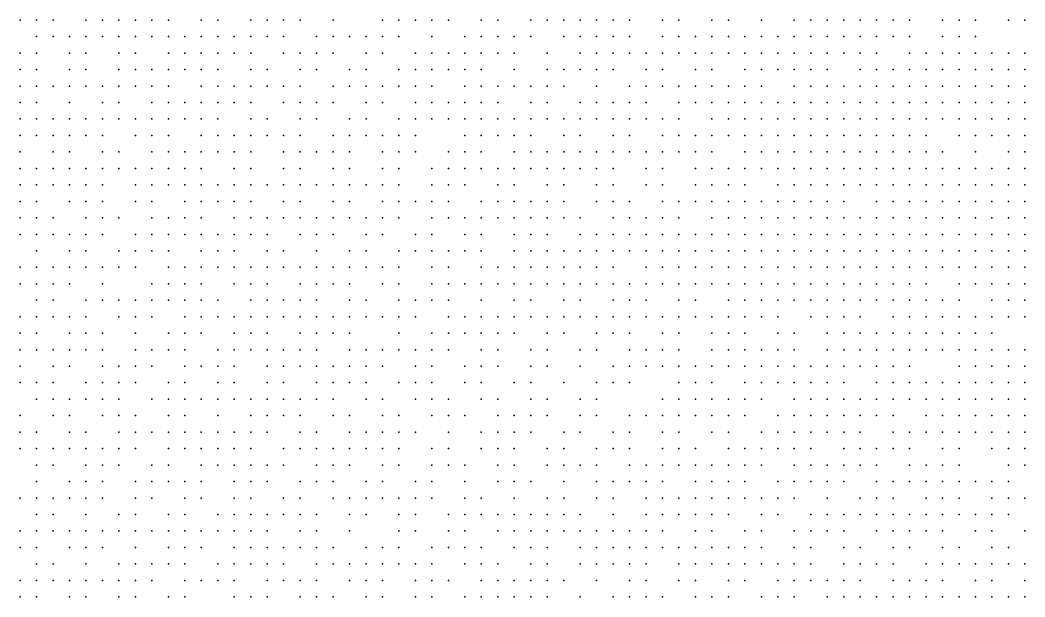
# Model space of a CAD drawing. Extents: x 429 to 793, y 817 to 1241.
# Drawn here: x 475.36 to 519.89, y 1108.61 to 1134.16 of the extents above; entities that cross this region are included whole.
import ezdxf

# ---------------------------------------------------------------- set-up
doc = ezdxf.new("R2010")
doc.units = 0

msp = doc.modelspace()

# ---------------------------------------------------------------- linework, layer by layer
for p in [(475.36, 1134.16, 165.92), (476.09, 1134.16, 166.985), (476.82, 1134.16, 168.862), (478.28, 1134.16, 171.55), (479.01, 1134.16, 173.593), (479.74, 1134.16, 175.03), (480.47, 1134.16, 176.522), (481.2, 1134.16, 177.933), (481.93, 1134.16, 179.667), (483.39, 1134.16, 182.793), (484.12, 1134.16, 184.37), (485.58, 1134.16, 187.38), (486.31, 1134.16, 188.617), (487.04, 1134.16, 190.213), (487.77, 1134.16, 191.75), (489.23, 1134.16, 194.643), (491.42, 1134.16, 198.813), (492.15, 1134.16, 200.482), (492.88, 1134.16, 201.297), (493.61, 1134.16, 202.697), (494.34, 1134.16, 204.4), (495.8, 1134.16, 206.71), (496.53, 1134.16, 207.277), (497.99, 1134.16, 209.81), (498.72, 1134.16, 210.837), (499.45, 1134.16, 211.993), (500.18, 1134.16, 212.57), (500.91, 1134.16, 214.073), (501.64, 1134.16, 214.64), (502.37, 1134.16, 215.793), (503.83, 1134.16, 217.38), (504.56, 1134.16, 218.383), (506.02, 1134.16, 219.793), (506.75, 1134.16, 220.36), (508.21, 1134.16, 222.03), (509.67, 1134.16, 223.39), (510.4, 1134.16, 223.93), (511.13, 1134.16, 224.837), (511.86, 1134.16, 225.178), (512.59, 1134.16, 225.963), (513.32, 1134.16, 226.407), (514.05, 1134.16, 226.85), (514.78, 1134.16, 227.767), (516.24, 1134.16, 228.773), (516.97, 1134.16, 229.184), (517.7, 1134.16, 229.74), (519.16, 1134.16, 230.857), (519.89, 1134.16, 231.323), (476.09, 1133.43, 166.48), (476.82, 1133.43, 168.78), (477.55, 1133.43, 169.905), (478.28, 1133.43, 171.735), (479.01, 1133.43, 172.745), (479.74, 1133.43, 175.22), (480.47, 1133.43, 176.007), (481.2, 1133.43, 178.147), (481.93, 1133.43, 179.88), (482.66, 1133.43, 181.087), (483.39, 1133.43, 182.293), (484.12, 1133.43, 184.303), (484.85, 1133.43, 185.86), (485.58, 1133.43, 187.493), (486.31, 1133.43, 188.885), (487.04, 1133.43, 190.485), (488.5, 1133.43, 193.263), (489.23, 1133.43, 194.807), (489.96, 1133.43, 195.953), (490.69, 1133.43, 197.35), (491.42, 1133.43, 199.22), (492.15, 1133.43, 200.185), (493.61, 1133.43, 203.063), (495.07, 1133.43, 205.773), (495.8, 1133.43, 206.397), (496.53, 1133.43, 207.647), (497.26, 1133.43, 209.157), (497.99, 1133.43, 210.277), (499.45, 1133.43, 212.363), (500.18, 1133.43, 212.94), (500.91, 1133.43, 213.507), (501.64, 1133.43, 214.957), (502.37, 1133.43, 215.97), (503.83, 1133.43, 217.69), (504.56, 1133.43, 218.123), (505.29, 1133.43, 219.24), (506.02, 1133.43, 220.097), (506.75, 1133.43, 220.65), (507.48, 1133.43, 221.203), (508.21, 1133.43, 222.31), (508.94, 1133.43, 222.85), (509.67, 1133.43, 223.633), (510.4, 1133.43, 224.163), (511.13, 1133.43, 224.683), (511.86, 1133.43, 225.402), (512.59, 1133.43, 225.743), (513.32, 1133.43, 226.63), (514.05, 1133.43, 226.983), (514.78, 1133.43, 227.483), (516.24, 1133.43, 228.637), (516.97, 1133.43, 229.45), (517.7, 1133.43, 229.92), (475.36, 1132.7, 165.338), (476.09, 1132.7, 167.13), (477.55, 1132.7, 170.545), (478.28, 1132.7, 172.093), (479.74, 1132.7, 174.447), (480.47, 1132.7, 176.59), (481.93, 1132.7, 179.72), (482.66, 1132.7, 181.28), (483.39, 1132.7, 182.82), (484.12, 1132.7, 184.307), (484.85, 1132.7, 185.977), (485.58, 1132.7, 187.143), (487.04, 1132.7, 190.717), (487.77, 1132.7, 191.877), (488.5, 1132.7, 193.21), (489.23, 1132.7, 194.975), (490.69, 1132.7, 197.76), (491.42, 1132.7, 199.1), (492.88, 1132.7, 201.52), (493.61, 1132.7, 203.43), (494.34, 1132.7, 204.353), (495.07, 1132.7, 205.457), (495.8, 1132.7, 207.138), (496.53, 1132.7, 208.017), (497.26, 1132.7, 209.53), (498.72, 1132.7, 211.52), (500.18, 1132.7, 213.25), (500.91, 1132.7, 213.817), (501.64, 1132.7, 215.273), (502.37, 1132.7, 215.843), (503.1, 1132.7, 216.635), (503.83, 1132.7, 217.863), (504.56, 1132.7, 218.636), (505.29, 1132.7, 219.473), (506.02, 1132.7, 219.957), (506.75, 1132.7, 220.91), (507.48, 1132.7, 221.602), (508.21, 1132.7, 222.199), (508.94, 1132.7, 223.019), (509.67, 1132.7, 223.485), (510.4, 1132.7, 224.397), (511.13, 1132.7, 224.917), (511.86, 1132.7, 225.625), (512.59, 1132.7, 225.967), (513.32, 1132.7, 226.483), (514.78, 1132.7, 227.69), (515.51, 1132.7, 228.18), (516.24, 1132.7, 228.67), (516.97, 1132.7, 229.16), (517.7, 1132.7, 229.877), (518.43, 1132.7, 230.223), (519.16, 1132.7, 230.926), (519.89, 1132.7, 231.282), (475.36, 1131.97, 165.833), (476.09, 1131.97, 167.375), (477.55, 1131.97, 170.28), (478.28, 1131.97, 171.623), (479.74, 1131.97, 175.043), (480.47, 1131.97, 176.853), (481.2, 1131.97, 177.71), (481.93, 1131.97, 179.793), (482.66, 1131.97, 180.96), (483.39, 1131.97, 182.983), (484.12, 1131.97, 184.63), (485.58, 1131.97, 187.27), (486.31, 1131.97, 189.197), (487.77, 1131.97, 192.29), (488.5, 1131.97, 193.623), (489.96, 1131.97, 196.925), (490.69, 1131.97, 198.127), (492.15, 1131.97, 201.105), (492.88, 1131.97, 201.89), (493.61, 1131.97, 203.508), (494.34, 1131.97, 204.723), (495.07, 1131.97, 205.823), (495.8, 1131.97, 207.277), (497.26, 1131.97, 209.181), (498.72, 1131.97, 211.83), (499.45, 1131.97, 212.54), (500.18, 1131.97, 213.56), (500.91, 1131.97, 214.127), (501.64, 1131.97, 215.59), (503.1, 1131.97, 217.08), (503.83, 1131.97, 217.928), (505.29, 1131.97, 219.263), (506.02, 1131.97, 220.23), (507.48, 1131.97, 221.707), (508.21, 1131.97, 222.443), (508.94, 1131.97, 222.797), (509.67, 1131.97, 223.337), (510.4, 1131.97, 224.1), (511.13, 1131.97, 225.15), (512.59, 1131.97, 226.19), (513.32, 1131.97, 226.69), (514.05, 1131.97, 227.328), (514.78, 1131.97, 227.743), (515.51, 1131.97, 228.071), (516.24, 1131.97, 228.832), (516.97, 1131.97, 229.2), (517.7, 1131.97, 229.653), (518.43, 1131.97, 230.247), (519.16, 1131.97, 230.593), (519.89, 1131.97, 230.949), (475.36, 1131.24, 165.003), (476.09, 1131.24, 166.89), (476.82, 1131.24, 167.952), (477.55, 1131.24, 170.5), (478.28, 1131.24, 171.92), (479.01, 1131.24, 173.083), (479.74, 1131.24, 175.165), (480.47, 1131.24, 176.22), (481.2, 1131.24, 178.27), (481.93, 1131.24, 179.887), (483.39, 1131.24, 182.833), (484.12, 1131.24, 184.31), (484.85, 1131.24, 186.237), (485.58, 1131.24, 187.74), (486.31, 1131.24, 188.867), (487.04, 1131.24, 190.803), (487.77, 1131.24, 192.333), (489.23, 1131.24, 195.367), (489.96, 1131.24, 196.65), (490.69, 1131.24, 198.215), (491.42, 1131.24, 199.772), (492.15, 1131.24, 201.207), (492.88, 1131.24, 202.257), (493.61, 1131.24, 203.878), (495.07, 1131.24, 206.19), (495.8, 1131.24, 207.59), (496.53, 1131.24, 208.703), (497.26, 1131.24, 209.587), (497.99, 1131.24, 210.717), (498.72, 1131.24, 211.273), (499.45, 1131.24, 212.717), (500.91, 1131.24, 214.507), (502.37, 1131.24, 216.363), (503.1, 1131.24, 217.007), (503.83, 1131.24, 217.853), (504.56, 1131.24, 218.973), (505.29, 1131.24, 219.537), (506.02, 1131.24, 220.09), (506.75, 1131.24, 220.63), (507.48, 1131.24, 221.967), (508.21, 1131.24, 222.503), (509.67, 1131.24, 223.57), (510.4, 1131.24, 224.253), (511.13, 1131.24, 224.71), (511.86, 1131.24, 225.45), (512.59, 1131.24, 225.86), (513.32, 1131.24, 226.743), (514.05, 1131.24, 227.02), (514.78, 1131.24, 227.382), (515.51, 1131.24, 228.124), (516.24, 1131.24, 228.763), (516.97, 1131.24, 229.24), (517.7, 1131.24, 229.693), (518.43, 1131.24, 230.147), (519.16, 1131.24, 230.617), (519.89, 1131.24, 231.083), (475.36, 1130.51, 165.68), (476.09, 1130.51, 167.487), (477.55, 1130.51, 170.353), (479.01, 1130.51, 173.618), (479.74, 1130.51, 175.287), (481.2, 1130.51, 177.825), (481.93, 1130.51, 179.733), (482.66, 1130.51, 181.733), (483.39, 1130.51, 182.403), (484.12, 1130.51, 184.81), (484.85, 1130.51, 186.417), (485.58, 1130.51, 187.84), (487.04, 1130.51, 190.857), (487.77, 1130.51, 192.565), (488.5, 1130.51, 193.99), (489.23, 1130.51, 195.287), (490.69, 1130.51, 198.37), (491.42, 1130.51, 200.135), (492.88, 1130.51, 202.99), (493.61, 1130.51, 204.023), (494.34, 1130.51, 205.403), (495.07, 1130.51, 206.503), (495.8, 1130.51, 207.36), (496.53, 1130.51, 208.447), (497.99, 1130.51, 211.027), (498.72, 1130.51, 211.792), (500.18, 1130.51, 213.573), (500.91, 1130.51, 214.72), (501.64, 1130.51, 215.57), (502.37, 1130.51, 216.64), (503.1, 1130.51, 217.283), (504.56, 1130.51, 218.69), (505.29, 1130.51, 219.81), (506.02, 1130.51, 220.35), (506.75, 1130.51, 221.054), (507.48, 1130.51, 221.547), (508.21, 1130.51, 222.293), (508.94, 1130.51, 223.14), (509.67, 1130.51, 223.65), (510.4, 1130.51, 224.333), (511.13, 1130.51, 224.79), (511.86, 1130.51, 225.53), (512.59, 1130.51, 225.817), (513.32, 1130.51, 226.323), (514.05, 1130.51, 226.81), (514.78, 1130.51, 227.435), (515.51, 1130.51, 228.178), (516.24, 1130.51, 228.327), (516.97, 1130.51, 228.926), (517.7, 1130.51, 229.28), (518.43, 1130.51, 229.733), (519.16, 1130.51, 230.187), (519.89, 1130.51, 230.64), (475.36, 1129.78, 165.873), (476.09, 1129.78, 166.867), (476.82, 1129.78, 168.803), (477.55, 1129.78, 170.207), (478.28, 1129.78, 172.095), (479.01, 1129.78, 173.8), (479.74, 1129.78, 175.003), (480.47, 1129.78, 176.93), (481.2, 1129.78, 178.247), (481.93, 1129.78, 179.98), (482.66, 1129.78, 181.647), (483.39, 1129.78, 183.053), (484.12, 1129.78, 184.845), (485.58, 1129.78, 188.113), (486.31, 1129.78, 189.39), (487.77, 1129.78, 192.803), (488.5, 1129.78, 193.907), (489.96, 1129.78, 196.94), (490.69, 1129.78, 198.733), (492.15, 1129.78, 201.41), (492.88, 1129.78, 202.673), (493.61, 1129.78, 204.337), (494.34, 1129.78, 205.167), (495.07, 1129.78, 206.482), (495.8, 1129.78, 207.673), (496.53, 1129.78, 208.76), (497.26, 1129.78, 210.183), (497.99, 1129.78, 211.098), (498.72, 1129.78, 212.072), (499.45, 1129.78, 212.7), (500.18, 1129.78, 213.853), (500.91, 1129.78, 214.43), (501.64, 1129.78, 215.85), (502.37, 1129.78, 216.42), (503.1, 1129.78, 217.56), (503.83, 1129.78, 218.13), (504.56, 1129.78, 219.045), (506.02, 1129.78, 220.467), (506.75, 1129.78, 220.795), (507.48, 1129.78, 221.663), (508.21, 1129.78, 222.41), (508.94, 1129.78, 222.72), (509.67, 1129.78, 223.24), (510.4, 1129.78, 224.26), (511.13, 1129.78, 224.412), (511.86, 1129.78, 224.87), (512.59, 1129.78, 225.883), (513.32, 1129.78, 226.39), (514.05, 1129.78, 226.877), (514.78, 1129.78, 227.363), (515.51, 1129.78, 227.85), (516.24, 1129.78, 228.34), (516.97, 1129.78, 228.572), (517.7, 1129.78, 229.293), (518.43, 1129.78, 229.967), (519.16, 1129.78, 230.31), (519.89, 1129.78, 230.633), (475.36, 1129.05, 165.745), (476.09, 1129.05, 166.547), (476.82, 1129.05, 168.408), (477.55, 1129.05, 170.55), (478.28, 1129.05, 171.63), (479.01, 1129.05, 173.355), (480.47, 1129.05, 176.48), (481.2, 1129.05, 178.547), (481.93, 1129.05, 180.257), (483.39, 1129.05, 183.28), (484.12, 1129.05, 184.88), (484.85, 1129.05, 186.267), (485.58, 1129.05, 188.06), (486.31, 1129.05, 189.5), (487.04, 1129.05, 191.34), (487.77, 1129.05, 192.82), (489.23, 1129.05, 195.58), (489.96, 1129.05, 197.667), (490.69, 1129.05, 198.852), (491.42, 1129.05, 200.437), (492.15, 1129.05, 201.723), (492.88, 1129.05, 202.987), (495.07, 1129.05, 206.58), (495.8, 1129.05, 208.087), (496.53, 1129.05, 209.043), (497.26, 1129.05, 209.613), (497.99, 1129.05, 211.023), (499.45, 1129.05, 212.98), (500.18, 1129.05, 214.133), (501.64, 1129.05, 215.65), (502.37, 1129.05, 216.587), (503.83, 1129.05, 218.28), (504.56, 1129.05, 218.738), (505.29, 1129.05, 219.537), (506.02, 1129.05, 220.083), (506.75, 1129.05, 220.603), (507.48, 1129.05, 221.287), (508.21, 1129.05, 221.78), (508.94, 1129.05, 222.82), (509.67, 1129.05, 223.34), (510.4, 1129.05, 223.85), (511.13, 1129.05, 224.542), (511.86, 1129.05, 224.93), (512.59, 1129.05, 225.65), (513.32, 1129.05, 226.06), (514.05, 1129.05, 226.805), (514.78, 1129.05, 227.403), (515.51, 1129.05, 227.877), (516.97, 1129.05, 228.939), (517.7, 1129.05, 229.307), (518.43, 1129.05, 229.76), (519.16, 1129.05, 230.193), (519.89, 1129.05, 230.627), (475.36, 1128.32, 164.96), (476.82, 1128.32, 168.998), (477.55, 1128.32, 170.11), (479.01, 1128.32, 173.817), (479.74, 1128.32, 175.02), (481.2, 1128.32, 178.7), (481.93, 1128.32, 179.69), (482.66, 1128.32, 181.6), (483.39, 1128.32, 183.527), (484.12, 1128.32, 185.097), (484.85, 1128.32, 186.723), (485.58, 1128.32, 188.213), (487.04, 1128.32, 191.407), (487.77, 1128.32, 192.833), (488.5, 1128.32, 194.3), (489.23, 1128.32, 195.953), (489.96, 1128.32, 197.81), (491.42, 1128.32, 200.263), (492.15, 1128.32, 202.037), (492.88, 1128.32, 203.403), (494.34, 1128.32, 205.763), (495.07, 1128.32, 206.863), (495.8, 1128.32, 207.413), (497.26, 1128.32, 209.897), (497.99, 1128.32, 211.3), (498.72, 1128.32, 211.86), (499.45, 1128.32, 213.16), (500.18, 1128.32, 213.93), (500.91, 1128.32, 214.88), (501.64, 1128.32, 215.82), (502.37, 1128.32, 216.187), (503.1, 1128.32, 217.307), (503.83, 1128.32, 218.04), (504.56, 1128.32, 218.887), (505.29, 1128.32, 219.127), (506.02, 1128.32, 220.22), (507.48, 1128.32, 221.467), (508.21, 1128.32, 221.87), (508.94, 1128.32, 222.597), (509.67, 1128.32, 223.413), (510.4, 1128.32, 223.814), (511.13, 1128.32, 224.433), (511.86, 1128.32, 224.99), (512.59, 1128.32, 225.477), (513.32, 1128.32, 226.1), (514.05, 1128.32, 226.47), (514.78, 1128.32, 226.957), (515.51, 1128.32, 227.43), (516.24, 1128.32, 227.903), (517.7, 1128.32, 228.953), (519.16, 1128.32, 229.753), (519.89, 1128.32, 230.273), (475.36, 1127.59, 165.65), (476.09, 1127.59, 167.457), (476.82, 1127.59, 168.553), (477.55, 1127.59, 170.48), (478.28, 1127.59, 171.417), (479.01, 1127.59, 173.537), (479.74, 1127.59, 175.21), (480.47, 1127.59, 176.51), (481.2, 1127.59, 178.27), (481.93, 1127.59, 180.25), (482.66, 1127.59, 181.205), (483.39, 1127.59, 183.64), (484.85, 1127.59, 186.74), (485.58, 1127.59, 187.92), (487.04, 1127.59, 191.632), (487.77, 1127.59, 193.217), (489.23, 1127.59, 196.093), (489.96, 1127.59, 197.897), (491.42, 1127.59, 200.577), (492.15, 1127.59, 201.863), (493.61, 1127.59, 204.53), (494.34, 1127.59, 205.447), (495.07, 1127.59, 206.597), (495.8, 1127.59, 207.98), (496.53, 1127.59, 209.067), (497.26, 1127.59, 210.173), (497.99, 1127.59, 210.924), (498.72, 1127.59, 212.047), (499.45, 1127.59, 212.607), (500.18, 1127.59, 213.907), (500.91, 1127.59, 214.66), (501.64, 1127.59, 215.62), (503.1, 1127.59, 216.92), (503.83, 1127.59, 218.027), (505.29, 1127.59, 219.452), (506.02, 1127.59, 219.939), (506.75, 1127.59, 220.739), (507.48, 1127.59, 221.363), (508.21, 1127.59, 221.96), (508.94, 1127.59, 222.67), (509.67, 1127.59, 223.115), (510.4, 1127.59, 223.487), (511.13, 1127.59, 223.997), (511.86, 1127.59, 224.493), (512.59, 1127.59, 225.05), (513.32, 1127.59, 225.537), (514.05, 1127.59, 226.51), (514.78, 1127.59, 226.983), (515.51, 1127.59, 227.558), (516.24, 1127.59, 227.93), (516.97, 1127.59, 228.393), (517.7, 1127.59, 228.79), (518.43, 1127.59, 229.243), (519.16, 1127.59, 229.927), (519.89, 1127.59, 230.187), (475.36, 1126.86, 165.89), (476.09, 1126.86, 167.017), (476.82, 1126.86, 168.795), (477.55, 1126.86, 169.887), (478.28, 1126.86, 172.07), (479.01, 1126.86, 173.63), (480.47, 1126.86, 176.863), (481.2, 1126.86, 178.6), (481.93, 1126.86, 180.405), (482.66, 1126.86, 181.617), (483.39, 1126.86, 183.503), (484.12, 1126.86, 185.037), (484.85, 1126.86, 186.773), (485.58, 1126.86, 188.56), (486.31, 1126.86, 190.113), (487.04, 1126.86, 191.54), (487.77, 1126.86, 193.227), (488.5, 1126.86, 194.867), (489.23, 1126.86, 196.233), (489.96, 1126.86, 197.45), (490.69, 1126.86, 199.107), (491.42, 1126.86, 200.89), (492.15, 1126.86, 202.147), (493.61, 1126.86, 204.497), (494.34, 1126.86, 205.813), (495.07, 1126.86, 206.88), (496.53, 1126.86, 209.267), (497.26, 1126.86, 209.803), (498.72, 1126.86, 212.233), (499.45, 1126.86, 212.787), (500.91, 1126.86, 214.653), (501.64, 1126.86, 215.22), (503.1, 1126.86, 217.047), (503.83, 1126.86, 217.493), (505.29, 1126.86, 218.697), (506.02, 1126.86, 219.88), (506.75, 1126.86, 220.427), (507.48, 1126.86, 220.947), (508.94, 1126.86, 222.05), (509.67, 1126.86, 223.057), (510.4, 1126.86, 223.56), (511.13, 1126.86, 224.057), (511.86, 1126.86, 224.669), (512.59, 1126.86, 225.017), (513.32, 1126.86, 225.503), (514.05, 1126.86, 225.99), (514.78, 1126.86, 226.815), (515.51, 1126.86, 227.12), (516.24, 1126.86, 227.863), (516.97, 1126.86, 227.797), (517.7, 1126.86, 228.26), (518.43, 1126.86, 228.713), (519.16, 1126.86, 229.167), (519.89, 1126.86, 230.013), (475.36, 1126.13, 165.44), (476.09, 1126.13, 167.252), (477.55, 1126.13, 170.553), (478.28, 1126.13, 171.913), (479.01, 1126.13, 173.35), (480.47, 1126.13, 177.08), (481.2, 1126.13, 178.073), (482.66, 1126.13, 181.923), (483.39, 1126.13, 183.74), (484.12, 1126.13, 185.273), (484.85, 1126.13, 186.99), (485.58, 1126.13, 188.28), (487.04, 1126.13, 191.61), (487.77, 1126.13, 193.237), (489.23, 1126.13, 196.245), (489.96, 1126.13, 198.07), (491.42, 1126.13, 200.69), (492.15, 1126.13, 202.19), (492.88, 1126.13, 202.917), (493.61, 1126.13, 204.78), (494.34, 1126.13, 205.297), (495.8, 1126.13, 207.818), (496.53, 1126.13, 208.923), (497.26, 1126.13, 209.997), (497.99, 1126.13, 210.747), (498.72, 1126.13, 211.86), (499.45, 1126.13, 212.967), (500.91, 1126.13, 214.443), (501.64, 1126.13, 215.36), (502.37, 1126.13, 216.26), (503.83, 1126.13, 217.727), (504.56, 1126.13, 218.27), (505.29, 1126.13, 218.813), (506.02, 1126.13, 219.463), (506.75, 1126.13, 219.997), (507.48, 1126.13, 221.037), (508.21, 1126.13, 221.673), (508.94, 1126.13, 222.063), (509.67, 1126.13, 222.567), (510.4, 1126.13, 223.07), (511.13, 1126.13, 224.023), (511.86, 1126.13, 224.255), (513.32, 1126.13, 225.47), (514.05, 1126.13, 225.94), (514.78, 1126.13, 226.41), (515.51, 1126.13, 226.867), (516.24, 1126.13, 227.425), (516.97, 1126.13, 227.73), (517.7, 1126.13, 228.183), (518.43, 1126.13, 228.729), (519.16, 1126.13, 229.09), (519.89, 1126.13, 229.513), (475.36, 1125.4, 165.86), (476.09, 1125.4, 166.827), (476.82, 1125.4, 169.053), (478.28, 1125.4, 171.877), (479.01, 1125.4, 173.59), (479.74, 1125.4, 174.887), (481.2, 1125.4, 178.667), (481.93, 1125.4, 180.453), (482.66, 1125.4, 182.105), (483.39, 1125.4, 183.797), (484.85, 1125.4, 186.51), (485.58, 1125.4, 188.407), (486.31, 1125.4, 190.32), (487.04, 1125.4, 191.835), (487.77, 1125.4, 193.145), (488.5, 1125.4, 194.63), (489.23, 1125.4, 195.693), (489.96, 1125.4, 197.913), (490.69, 1125.4, 199.26), (491.42, 1125.4, 200.735), (492.15, 1125.4, 202.24), (493.61, 1125.4, 204.647), (494.34, 1125.4, 205.717), (495.07, 1125.4, 206.743), (495.8, 1125.4, 208.018), (496.53, 1125.4, 209.117), (497.26, 1125.4, 210.19), (497.99, 1125.4, 210.907), (498.72, 1125.4, 212.017), (499.45, 1125.4, 212.56), (500.18, 1125.4, 213.288), (501.64, 1125.4, 214.94), (502.37, 1125.4, 216.053), (503.1, 1125.4, 216.78), (503.83, 1125.4, 217.3), (504.56, 1125.4, 218.135), (506.02, 1125.4, 219.34), (506.75, 1125.4, 220.16), (507.48, 1125.4, 220.92), (508.21, 1125.4, 221.31), (508.94, 1125.4, 221.687), (509.67, 1125.4, 222.077), (510.4, 1125.4, 223.057), (511.13, 1125.4, 223.533), (511.86, 1125.4, 224.01), (512.59, 1125.4, 224.602), (513.32, 1125.4, 224.95), (514.05, 1125.4, 225.625), (514.78, 1125.4, 226.36), (515.51, 1125.4, 226.3), (516.24, 1125.4, 226.757), (516.97, 1125.4, 227.213), (517.7, 1125.4, 228.1), (518.43, 1125.4, 228.285), (519.16, 1125.4, 229.007), (519.89, 1125.4, 229.43), (475.36, 1124.67, 165.718), (476.09, 1124.67, 166.69), (476.82, 1124.67, 168.638), (477.55, 1124.67, 170.42), (478.28, 1124.67, 171.623), (479.01, 1124.67, 173.19), (480.47, 1124.67, 177.057), (481.2, 1124.67, 177.9), (481.93, 1124.67, 179.853), (482.66, 1124.67, 181.73), (483.39, 1124.67, 183.547), (484.12, 1124.67, 185.267), (484.85, 1124.67, 187), (485.58, 1124.67, 188.02), (486.31, 1124.67, 189.923), (487.77, 1124.67, 193.153), (488.5, 1124.67, 195.11), (489.23, 1124.67, 196.357), (490.69, 1124.67, 199.328), (491.42, 1124.67, 200.78), (492.88, 1124.67, 202.937), (493.61, 1124.67, 204.413), (495.07, 1124.67, 206.95), (495.8, 1124.67, 208.037), (497.26, 1124.67, 209.988), (497.99, 1124.67, 210.35), (498.72, 1124.67, 211.62), (500.18, 1124.67, 213.435), (500.91, 1124.67, 214.275), (501.64, 1124.67, 215.08), (502.37, 1124.67, 215.64), (503.1, 1124.67, 216.747), (503.83, 1124.67, 217.34), (504.56, 1124.67, 217.883), (505.29, 1124.67, 218.573), (506.02, 1124.67, 219.38), (506.75, 1124.67, 219.79), (507.48, 1124.67, 220.61), (508.21, 1124.67, 221.09), (508.94, 1124.67, 221.7), (509.67, 1124.67, 222.09), (510.4, 1124.67, 222.79), (511.13, 1124.67, 223.52), (511.86, 1124.67, 223.49), (512.59, 1124.67, 223.967), (513.32, 1124.67, 224.907), (514.05, 1124.67, 225.36), (514.78, 1124.67, 225.932), (515.51, 1124.67, 226.24), (516.24, 1124.67, 226.697), (516.97, 1124.67, 227.143), (517.7, 1124.67, 227.59), (518.43, 1124.67, 228.03), (519.16, 1124.67, 228.562), (519.89, 1124.67, 228.923), (476.09, 1123.94, 167.11), (477.55, 1123.94, 170.717), (478.28, 1123.94, 172.027), (479.74, 1123.94, 175.545), (480.47, 1123.94, 176.557), (481.2, 1123.94, 178.51), (481.93, 1123.94, 180.447), (483.39, 1123.94, 183.735), (484.12, 1123.94, 185.443), (484.85, 1123.94, 186.96), (486.31, 1123.94, 190.067), (487.04, 1123.94, 191.83), (488.5, 1123.94, 195.083), (489.96, 1123.94, 197.757), (490.69, 1123.94, 198.96), (492.15, 1123.94, 201.703), (492.88, 1123.94, 203.37), (493.61, 1123.94, 204.63), (494.34, 1123.94, 205.593), (495.07, 1123.94, 206.786), (495.8, 1123.94, 207.67), (497.26, 1123.94, 209.71), (497.99, 1123.94, 210.51), (498.72, 1123.94, 211.223), (499.45, 1123.94, 212.33), (500.18, 1123.94, 213.417), (500.91, 1123.94, 213.96), (501.64, 1123.94, 214.827), (502.37, 1123.94, 215.693), (503.1, 1123.94, 216.122), (503.83, 1123.94, 216.84), (504.56, 1123.94, 217.38), (505.29, 1123.94, 218.467), (506.02, 1123.94, 219.01), (506.75, 1123.94, 219.583), (507.48, 1123.94, 220.258), (508.21, 1123.94, 220.65), (508.94, 1123.94, 221.16), (509.67, 1123.94, 221.64), (510.4, 1123.94, 222.537), (511.13, 1123.94, 223.125), (511.86, 1123.94, 223.46), (512.59, 1123.94, 223.937), (513.32, 1123.94, 224.4), (514.05, 1123.94, 224.863), (514.78, 1123.94, 225.77), (515.51, 1123.94, 225.872), (516.24, 1123.94, 226.18), (516.97, 1123.94, 227.073), (517.7, 1123.94, 227.52), (518.43, 1123.94, 227.96), (519.16, 1123.94, 228.4), (519.89, 1123.94, 228.41), (475.36, 1123.21, 165.575), (476.09, 1123.21, 167.425), (476.82, 1123.21, 168.505), (477.55, 1123.21, 170.307), (478.28, 1123.21, 171.358), (479.01, 1123.21, 173.34), (479.74, 1123.21, 175.16), (480.47, 1123.21, 177.183), (481.93, 1123.21, 179.987), (482.66, 1123.21, 181.617), (483.39, 1123.21, 183.39), (484.12, 1123.21, 185.133), (484.85, 1123.21, 187.112), (485.58, 1123.21, 188.753), (486.31, 1123.21, 189.595), (487.04, 1123.21, 191.91), (487.77, 1123.21, 193.195), (488.5, 1123.21, 195.03), (489.23, 1123.21, 196.55), (489.96, 1123.21, 197.6), (490.69, 1123.21, 199.3), (491.42, 1123.21, 199.965), (492.15, 1123.21, 201.685), (493.61, 1123.21, 204.037), (494.34, 1123.21, 205.077), (495.8, 1123.21, 207.847), (496.53, 1123.21, 208.285), (497.26, 1123.21, 209.617), (497.99, 1123.21, 210.67), (498.72, 1123.21, 211.54), (499.45, 1123.21, 212.41), (500.18, 1123.21, 212.953), (500.91, 1123.21, 214.027), (501.64, 1123.21, 214.64), (503.1, 1123.21, 216.3), (503.83, 1123.21, 216.88), (504.56, 1123.21, 217.42), (505.29, 1123.21, 217.963), (506.02, 1123.21, 218.663), (506.75, 1123.21, 219.473), (507.48, 1123.21, 219.895), (508.21, 1123.21, 220.68), (508.94, 1123.21, 220.71), (509.67, 1123.21, 221.64), (510.4, 1123.21, 222.09), (511.13, 1123.21, 222.983), (511.86, 1123.21, 223.095), (512.59, 1123.21, 223.893), (513.32, 1123.21, 224.357), (514.05, 1123.21, 224.82), (514.78, 1123.21, 225.273), (515.51, 1123.21, 225.762), (516.24, 1123.21, 226.067), (516.97, 1123.21, 226.783), (517.7, 1123.21, 227.018), (518.43, 1123.21, 227.387), (519.16, 1123.21, 227.98), (519.89, 1123.21, 228.267), (475.36, 1122.48, 165.17), (476.09, 1122.48, 167.15), (476.82, 1122.48, 168.83), (477.55, 1122.48, 170.04), (479.01, 1122.48, 173.777), (481.2, 1122.48, 178.437), (481.93, 1122.48, 180.35), (482.66, 1122.48, 182.193), (483.39, 1122.48, 183.833), (484.85, 1122.48, 186.847), (485.58, 1122.48, 188.553), (486.31, 1122.48, 190.21), (487.77, 1122.48, 193.198), (488.5, 1122.48, 194.88), (489.23, 1122.48, 196.315), (489.96, 1122.48, 197.487), (491.42, 1122.48, 200.622), (492.15, 1122.48, 201.545), (493.61, 1122.48, 204.223), (494.34, 1122.48, 205.002), (495.07, 1122.48, 206.467), (495.8, 1122.48, 207.48), (496.53, 1122.48, 208.332), (497.26, 1122.48, 209.183), (497.99, 1122.48, 210.237), (498.72, 1122.48, 210.76), (499.45, 1122.48, 212.095), (500.18, 1122.48, 213.033), (500.91, 1122.48, 213.563), (501.64, 1122.48, 214.093), (502.37, 1122.48, 215.253), (503.1, 1122.48, 215.8), (503.83, 1122.48, 216.623), (504.56, 1122.48, 217.022), (505.29, 1122.48, 217.861), (506.02, 1122.48, 218.533), (506.75, 1122.48, 219.103), (507.48, 1122.48, 219.64), (508.21, 1122.48, 220.318), (508.94, 1122.48, 220.74), (509.67, 1122.48, 221.19), (510.4, 1122.48, 222.09), (511.13, 1122.48, 222.537), (511.86, 1122.48, 223.025), (512.59, 1122.48, 223.34), (513.32, 1122.48, 224.073), (514.05, 1122.48, 224.343), (514.78, 1122.48, 225.031), (515.51, 1122.48, 225.623), (516.97, 1122.48, 226.38), (517.7, 1122.48, 226.807), (518.43, 1122.48, 227.253), (519.16, 1122.48, 227.693), (519.89, 1122.48, 228.113), (476.09, 1121.75, 166.61), (476.82, 1121.75, 168.44), (478.28, 1121.75, 171.99), (479.01, 1121.75, 173.29), (479.74, 1121.75, 175.465), (480.47, 1121.75, 177.11), (481.2, 1121.75, 178.217), (481.93, 1121.75, 179.69), (482.66, 1121.75, 181.537), (483.39, 1121.75, 183.337), (484.12, 1121.75, 185.03), (485.58, 1121.75, 188.567), (486.31, 1121.75, 190.155), (487.04, 1121.75, 191.61), (487.77, 1121.75, 193.205), (488.5, 1121.75, 194.59), (489.96, 1121.75, 197.785), (490.69, 1121.75, 198.975), (492.15, 1121.75, 201.265), (492.88, 1121.75, 202.803), (493.61, 1121.75, 203.705), (494.34, 1121.75, 205.185), (495.8, 1121.75, 207.083), (497.26, 1121.75, 209.277), (497.99, 1121.75, 209.803), (499.45, 1121.75, 211.483), (500.18, 1121.75, 212.57), (501.64, 1121.75, 214.21), (502.37, 1121.75, 215.005), (503.1, 1121.75, 215.84), (504.56, 1121.75, 217.048), (505.29, 1121.75, 217.473), (506.75, 1121.75, 218.56), (507.48, 1121.75, 219.13), (508.21, 1121.75, 220.203), (508.94, 1121.75, 220.283), (509.67, 1121.75, 221.097), (510.4, 1121.75, 221.636), (511.13, 1121.75, 222.308), (511.86, 1121.75, 222.89), (512.59, 1121.75, 223.25), (513.32, 1121.75, 223.7), (514.05, 1121.75, 224.24), (514.78, 1121.75, 224.613), (515.51, 1121.75, 225.067), (516.24, 1121.75, 225.51), (516.97, 1121.75, 225.953), (518.43, 1121.75, 226.885), (519.16, 1121.75, 227.12), (519.89, 1121.75, 227.54), (475.36, 1121.02, 165.838), (476.09, 1121.02, 167.33), (476.82, 1121.02, 168.768), (477.55, 1121.02, 170.223), (478.28, 1121.02, 171.62), (479.74, 1121.02, 175.527), (480.47, 1121.02, 176.77), (481.2, 1121.02, 178.623), (482.66, 1121.02, 182.13), (483.39, 1121.02, 183.523), (484.12, 1121.02, 185.383), (484.85, 1121.02, 186.86), (485.58, 1121.02, 188.39), (486.31, 1121.02, 189.855), (487.04, 1121.02, 191.72), (487.77, 1121.02, 192.95), (488.5, 1121.02, 194.495), (489.23, 1121.02, 196.2), (489.96, 1121.02, 197.26), (490.69, 1121.02, 198.64), (491.42, 1121.02, 199.305), (492.15, 1121.02, 201.57), (492.88, 1121.02, 202.592), (494.34, 1121.02, 205.037), (495.07, 1121.02, 205.663), (495.8, 1121.02, 206.933), (496.53, 1121.02, 207.673), (497.26, 1121.02, 208.837), (497.99, 1121.02, 209.893), (498.72, 1121.02, 210.94), (499.45, 1121.02, 211.557), (500.18, 1121.02, 212.1), (500.91, 1121.02, 213.15), (501.64, 1121.02, 213.825), (502.37, 1121.02, 214.807), (503.1, 1121.02, 215.343), (503.83, 1121.02, 215.88), (504.56, 1121.02, 216.407), (505.29, 1121.02, 217.5), (506.02, 1121.02, 218.043), (506.75, 1121.02, 218.704), (507.48, 1121.02, 219.057), (508.21, 1121.02, 219.441), (508.94, 1121.02, 220.13), (510.4, 1121.02, 221.453), (511.13, 1121.02, 221.903), (511.86, 1121.02, 222.35), (512.59, 1121.02, 222.8), (514.05, 1121.02, 223.61), (514.78, 1121.02, 224.51), (515.51, 1121.02, 224.953), (516.24, 1121.02, 225.478), (516.97, 1121.02, 225.84), (517.7, 1121.02, 226.267), (518.43, 1121.02, 226.71), (519.16, 1121.02, 226.977), (519.89, 1121.02, 227.67), (475.36, 1120.29, 165.83), (476.09, 1120.29, 166.56), (477.55, 1120.29, 170.55), (478.28, 1120.29, 171.617), (479.01, 1120.29, 173.365), (480.47, 1120.29, 177.083), (481.93, 1120.29, 179.86), (482.66, 1120.29, 181.52), (483.39, 1120.29, 183.31), (484.85, 1120.29, 186.34), (485.58, 1120.29, 188.017), (486.31, 1120.29, 189.58), (487.77, 1120.29, 192.58), (488.5, 1120.29, 194.05), (489.23, 1120.29, 196.013), (489.96, 1120.29, 197.59), (492.15, 1120.29, 201.287), (493.61, 1120.29, 203.743), (494.34, 1120.29, 204.67), (495.07, 1120.29, 205.793), (495.8, 1120.29, 206.783), (496.53, 1120.29, 207.77), (497.26, 1120.29, 208.39), (498.72, 1120.29, 210.639), (499.45, 1120.29, 211.087), (500.91, 1120.29, 212.69), (501.64, 1120.29, 213.875), (502.37, 1120.29, 214.682), (503.83, 1120.29, 215.92), (504.56, 1120.29, 216.447), (506.02, 1120.29, 217.853), (506.75, 1120.29, 218.205), (507.48, 1120.29, 218.631), (508.94, 1120.29, 220.033), (509.67, 1120.29, 220.547), (511.13, 1120.29, 221.357), (511.86, 1120.29, 222.26), (512.59, 1120.29, 222.798), (513.32, 1120.29, 223.16), (514.05, 1120.29, 223.785), (514.78, 1120.29, 224.097), (515.51, 1120.29, 224.752), (516.24, 1120.29, 224.833), (516.97, 1120.29, 225.72), (517.7, 1120.29, 226.01), (518.43, 1120.29, 226.573), (475.36, 1119.56, 165.815), (476.09, 1119.56, 167.29), (476.82, 1119.56, 168.393), (477.55, 1119.56, 170.18), (478.28, 1119.56, 172.197), (479.01, 1119.56, 173.01), (480.47, 1119.56, 176.87), (481.2, 1119.56, 178.71), (481.93, 1119.56, 180.277), (482.66, 1119.56, 181.933), (484.12, 1119.56, 184.63), (484.85, 1119.56, 186.77), (485.58, 1119.56, 188.35), (486.31, 1119.56, 189.56), (487.04, 1119.56, 191.057), (487.77, 1119.56, 192.95), (488.5, 1119.56, 194.42), (489.96, 1119.56, 196.86), (490.69, 1119.56, 198.445), (491.42, 1119.56, 199.845), (492.15, 1119.56, 201.003), (492.88, 1119.56, 202), (493.61, 1119.56, 203.41), (494.34, 1119.56, 204.45), (495.8, 1119.56, 206.39), (496.53, 1119.56, 207.363), (497.99, 1119.56, 209.523), (498.72, 1119.56, 210.303), (500.18, 1119.56, 211.69), (500.91, 1119.56, 212.75), (502.37, 1119.56, 213.79), (503.1, 1119.56, 215.095), (503.83, 1119.56, 215.467), (504.56, 1119.56, 216.265), (506.02, 1119.56, 217.4), (506.75, 1119.56, 217.92), (507.48, 1119.56, 218.557), (508.21, 1119.56, 218.91), (508.94, 1119.56, 219.423), (509.67, 1119.56, 220.45), (511.13, 1119.56, 221.39), (511.86, 1119.56, 221.707), (512.59, 1119.56, 222.16), (513.32, 1119.56, 223.06), (514.05, 1119.56, 223.372), (514.78, 1119.56, 223.685), (515.51, 1119.56, 224.283), (516.24, 1119.56, 224.995), (516.97, 1119.56, 225.238), (517.7, 1119.56, 225.6), (518.43, 1119.56, 226.027), (519.16, 1119.56, 226.43), (519.89, 1119.56, 226.833), (475.36, 1118.83, 165.79), (476.82, 1118.83, 168.737), (477.55, 1118.83, 170.533), (479.01, 1118.83, 173.703), (479.74, 1118.83, 175.415), (480.47, 1118.83, 176.41), (481.2, 1118.83, 178.07), (482.66, 1118.83, 181.52), (483.39, 1118.83, 183.33), (484.12, 1118.83, 185.027), (484.85, 1118.83, 186.473), (486.31, 1118.83, 189.83), (487.04, 1118.83, 191.24), (487.77, 1118.83, 192.96), (488.5, 1118.83, 194.04), (489.23, 1118.83, 195.565), (489.96, 1118.83, 196.43), (490.69, 1118.83, 198.14), (491.42, 1118.83, 198.665), (492.88, 1118.83, 201.637), (493.61, 1118.83, 203.067), (495.07, 1118.83, 205.027), (495.8, 1118.83, 206.49), (496.53, 1118.83, 207.45), (497.99, 1118.83, 209.202), (498.72, 1118.83, 210.12), (500.18, 1118.83, 211.67), (501.64, 1118.83, 213.25), (502.37, 1118.83, 213.77), (503.1, 1118.83, 214.257), (503.83, 1118.83, 215.303), (504.56, 1118.83, 215.84), (505.29, 1118.83, 216.367), (506.02, 1118.83, 216.833), (506.75, 1118.83, 217.87), (507.48, 1118.83, 218.39), (508.21, 1118.83, 218.473), (508.94, 1118.83, 219.627), (509.67, 1118.83, 219.932), (510.4, 1118.83, 220.657), (511.13, 1118.83, 220.97), (511.86, 1118.83, 221.603), (512.59, 1118.83, 222.335), (513.32, 1118.83, 222.598), (514.05, 1118.83, 223.273), (514.78, 1118.83, 223.847), (516.97, 1118.83, 225.043), (517.7, 1118.83, 225.48), (518.43, 1118.83, 225.883), (519.16, 1118.83, 226.287), (519.89, 1118.83, 226.69), (475.36, 1118.1, 165.407), (476.09, 1118.1, 167.267), (476.82, 1118.1, 168.363), (478.28, 1118.1, 171.245), (479.01, 1118.1, 173.7), (479.74, 1118.1, 175.09), (480.47, 1118.1, 176.863), (481.93, 1118.1, 179.463), (482.66, 1118.1, 181.133), (484.12, 1118.1, 184.687), (484.85, 1118.1, 186.14), (486.31, 1118.1, 189.51), (487.04, 1118.1, 191.05), (488.5, 1118.1, 194.025), (489.23, 1118.1, 195.315), (489.96, 1118.1, 196.63), (490.69, 1118.1, 197.825), (492.15, 1118.1, 200.427), (492.88, 1118.1, 201.827), (493.61, 1118.1, 202.723), (495.07, 1118.1, 205.14), (495.8, 1118.1, 206.107), (497.26, 1118.1, 207.55), (497.99, 1118.1, 208.803), (499.45, 1118.1, 210.617), (500.91, 1118.1, 212.18), (501.64, 1118.1, 212.71), (502.37, 1118.1, 213.743), (504.56, 1118.1, 215.8), (505.29, 1118.1, 216.317), (506.02, 1118.1, 216.947), (507.48, 1118.1, 218.035), (508.21, 1118.1, 218.823), (508.94, 1118.1, 219.23), (509.67, 1118.1, 219.723), (510.4, 1118.1, 220.237), (511.13, 1118.1, 220.69), (511.86, 1118.1, 221.147), (513.32, 1118.1, 222.407), (514.05, 1118.1, 222.86), (514.78, 1118.1, 223.297), (515.51, 1118.1, 223.798), (516.24, 1118.1, 224.17), (516.97, 1118.1, 224.735), (517.7, 1118.1, 225.018), (518.43, 1118.1, 225.633), (519.16, 1118.1, 225.785), (519.89, 1118.1, 226.137), (476.09, 1117.37, 166.91), (476.82, 1117.37, 168.74), (477.55, 1117.37, 170.2), (478.28, 1117.37, 171.965), (479.01, 1117.37, 173.608), (479.74, 1117.37, 174.755), (481.2, 1117.37, 178.217), (481.93, 1117.37, 180.02), (482.66, 1117.37, 181.587), (483.39, 1117.37, 183.193), (484.12, 1117.37, 184.825), (484.85, 1117.37, 186.445), (485.58, 1117.37, 187.893), (486.31, 1117.37, 189.2), (487.04, 1117.37, 190.503), (487.77, 1117.37, 192.285), (488.5, 1117.37, 193.785), (489.23, 1117.37, 195.1), (490.69, 1117.37, 197.49), (491.42, 1117.37, 199.1), (492.88, 1117.37, 201.11), (493.61, 1117.37, 202.38), (494.34, 1117.37, 203.328), (495.8, 1117.37, 205.623), (496.53, 1117.37, 206.59), (497.99, 1117.37, 208.49), (498.72, 1117.37, 209.155), (500.18, 1117.37, 210.61), (500.91, 1117.37, 211.657), (503.83, 1117.37, 214.573), (504.56, 1117.37, 215.378), (505.29, 1117.37, 215.75), (506.02, 1117.37, 216.48), (506.75, 1117.37, 217.223), (507.48, 1117.37, 217.743), (508.21, 1117.37, 218.24), (509.67, 1117.37, 219.143), (510.4, 1117.37, 220.13), (511.13, 1117.37, 220.587), (511.86, 1117.37, 221.114), (512.59, 1117.37, 221.797), (513.32, 1117.37, 222.093), (514.05, 1117.37, 222.39), (514.78, 1117.37, 223.117), (515.51, 1117.37, 223.245), (516.24, 1117.37, 223.99), (516.97, 1117.37, 224.273), (517.7, 1117.37, 224.673), (518.43, 1117.37, 225.1), (519.16, 1117.37, 225.493), (519.89, 1117.37, 225.938), (475.36, 1116.64, 165.42), (476.82, 1116.64, 168.39), (477.55, 1116.64, 169.473), (479.01, 1116.64, 173.283), (479.74, 1116.64, 175.117), (480.47, 1116.64, 176.037), (481.93, 1116.64, 179.72), (482.66, 1116.64, 181.213), (484.12, 1116.64, 184.57), (485.58, 1116.64, 187.637), (486.31, 1116.64, 188.88), (487.04, 1116.64, 190.84), (487.77, 1116.64, 192.21), (489.23, 1116.64, 194.85), (489.96, 1116.64, 196.12), (491.42, 1116.64, 198.77), (492.15, 1116.64, 199.84), (493.61, 1116.64, 202.027), (494.34, 1116.64, 203.155), (495.07, 1116.64, 204.333), (496.53, 1116.64, 206.59), (497.26, 1116.64, 207.25), (497.99, 1116.64, 207.91), (498.72, 1116.64, 208.99), (500.18, 1116.64, 210.731), (500.91, 1116.64, 211.113), (502.37, 1116.64, 213.163), (503.1, 1116.64, 213.795), (503.83, 1116.64, 214.15), (504.56, 1116.64, 214.673), (505.29, 1116.64, 215.7), (506.02, 1116.64, 216.203), (506.75, 1116.64, 216.82), (507.48, 1116.64, 217.16), (508.94, 1116.64, 218.65), (509.67, 1116.64, 219.313), (510.4, 1116.64, 219.645), (511.13, 1116.64, 220.342), (511.86, 1116.64, 220.555), (512.59, 1116.64, 221.327), (513.32, 1116.64, 221.623), (514.05, 1116.64, 222.053), (515.51, 1116.64, 222.937), (516.24, 1116.64, 223.438), (516.97, 1116.64, 224.092), (517.7, 1116.64, 224.057), (518.43, 1116.64, 224.483), (519.16, 1116.64, 225.155), (519.89, 1116.64, 225.4), (475.36, 1115.91, 165.05), (476.09, 1115.91, 166.927), (477.55, 1115.91, 170.207), (478.28, 1115.91, 171.648), (479.74, 1115.91, 174.455), (480.47, 1115.91, 176.51), (481.2, 1115.91, 178.172), (481.93, 1115.91, 179.15), (482.66, 1115.91, 181.013), (483.39, 1115.91, 182.74), (484.12, 1115.91, 184.315), (484.85, 1115.91, 185.913), (485.58, 1115.91, 187.337), (486.31, 1115.91, 188.655), (487.77, 1115.91, 191.54), (488.5, 1115.91, 193.35), (489.96, 1115.91, 195.84), (490.69, 1115.91, 197.23), (491.42, 1115.91, 198.447), (492.15, 1115.91, 199.415), (492.88, 1115.91, 200.827), (494.34, 1115.91, 202.57), (495.8, 1115.91, 205.27), (496.53, 1115.91, 205.93), (497.26, 1115.91, 206.59), (497.99, 1115.91, 207.407), (499.45, 1115.91, 209.49), (500.18, 1115.91, 210.295), (501.64, 1115.91, 211.603), (502.37, 1115.91, 212.623), (503.83, 1115.91, 213.755), (504.56, 1115.91, 214.623), (506.02, 1115.91, 216.153), (506.75, 1115.91, 216.53), (508.21, 1115.91, 217.503), (508.94, 1115.91, 218.497), (509.67, 1115.91, 218.828), (510.4, 1115.91, 219.313), (511.13, 1115.91, 219.79), (511.86, 1115.91, 220.243), (512.59, 1115.91, 220.768), (514.05, 1115.91, 221.427), (514.78, 1115.91, 222.32), (515.51, 1115.91, 222.757), (516.24, 1115.91, 223.193), (516.97, 1115.91, 223.63), (517.7, 1115.91, 223.857), (518.43, 1115.91, 224.54), (519.16, 1115.91, 224.71), (519.89, 1115.91, 224.955), (475.36, 1115.18, 165.448), (476.09, 1115.18, 166.577), (476.82, 1115.18, 168.43), (477.55, 1115.18, 169.52), (478.28, 1115.18, 171.667), (479.01, 1115.18, 172.393), (479.74, 1115.18, 174.473), (480.47, 1115.18, 176.195), (481.93, 1115.18, 179.62), (482.66, 1115.18, 180.457), (483.39, 1115.18, 182.287), (484.12, 1115.18, 183.8), (484.85, 1115.18, 185.493), (485.58, 1115.18, 187.03), (487.04, 1115.18, 189.783), (487.77, 1115.18, 191), (488.5, 1115.18, 192.93), (489.23, 1115.18, 194.16), (489.96, 1115.18, 195.45), (490.69, 1115.18, 196.855), (491.42, 1115.18, 197.93), (492.15, 1115.18, 198.99), (493.61, 1115.18, 200.957), (494.34, 1115.18, 202.18), (495.8, 1115.18, 204.64), (496.53, 1115.18, 205.31), (497.26, 1115.18, 205.963), (498.72, 1115.18, 208.323), (499.45, 1115.18, 208.887), (500.91, 1115.18, 210.51), (501.64, 1115.18, 211.57), (502.37, 1115.18, 212.185), (503.83, 1115.18, 213.513), (504.56, 1115.18, 214.4), (505.29, 1115.18, 214.69), (506.75, 1115.18, 216.215), (507.48, 1115.18, 216.39), (508.21, 1115.18, 217.363), (508.94, 1115.18, 217.932), (509.67, 1115.18, 218.343), (510.4, 1115.18, 218.675), (511.86, 1115.18, 220.073), (512.59, 1115.18, 220.527), (513.32, 1115.18, 220.98), (514.05, 1115.18, 221.55), (514.78, 1115.18, 221.735), (516.24, 1115.18, 222.675), (516.97, 1115.18, 223.427), (518.43, 1115.18, 223.97), (519.16, 1115.18, 224.34), (519.89, 1115.18, 224.903), (476.09, 1114.45, 166.592), (476.82, 1114.45, 168.443), (478.28, 1114.45, 171), (479.01, 1114.45, 173.12), (479.74, 1114.45, 173.833), (481.2, 1114.45, 177.483), (481.93, 1114.45, 179.227), (483.39, 1114.45, 182.025), (484.12, 1114.45, 183.54), (484.85, 1114.45, 185.173), (485.58, 1114.45, 186.66), (486.31, 1114.45, 187.96), (487.04, 1114.45, 189.483), (488.5, 1114.45, 192.775), (489.23, 1114.45, 194.17), (489.96, 1114.45, 195.51), (491.42, 1114.45, 197.633), (492.15, 1114.45, 198.56), (493.61, 1114.45, 201.405), (494.34, 1114.45, 202.26), (495.07, 1114.45, 203.13), (496.53, 1114.45, 204.7), (497.26, 1114.45, 205.95), (498.72, 1114.45, 207.72), (499.45, 1114.45, 208.847), (500.18, 1114.45, 209.41), (500.91, 1114.45, 209.96), (502.37, 1114.45, 211.69), (503.1, 1114.45, 212.5), (503.83, 1114.45, 212.917), (504.56, 1114.45, 213.89), (505.29, 1114.45, 214.387), (506.02, 1114.45, 215.397), (506.75, 1114.45, 215.742), (507.48, 1114.45, 216.25), (508.21, 1114.45, 216.74), (509.67, 1114.45, 218.19), (510.4, 1114.45, 218.48), (511.13, 1114.45, 218.812), (511.86, 1114.45, 219.433), (512.59, 1114.45, 220.02), (513.32, 1114.45, 220.783), (514.78, 1114.45, 221.35), (515.51, 1114.45, 221.92), (516.24, 1114.45, 222.357), (516.97, 1114.45, 222.79), (519.16, 1114.45, 224.14), (519.89, 1114.45, 224.31), (476.09, 1113.72, 166.99), (477.55, 1113.72, 169.93), (478.28, 1113.72, 170.65), (479.01, 1113.72, 172.8), (480.47, 1113.72, 176.163), (481.2, 1113.72, 177.273), (481.93, 1113.72, 179.128), (482.66, 1113.72, 180.835), (483.39, 1113.72, 182.39), (484.85, 1113.72, 184.76), (485.58, 1113.72, 186.34), (486.31, 1113.72, 187.76), (487.77, 1113.72, 191.03), (488.5, 1113.72, 191.64), (489.23, 1113.72, 193.7), (490.69, 1113.72, 196.05), (491.42, 1113.72, 197.09), (492.88, 1113.72, 199.705), (493.61, 1113.72, 200.86), (495.07, 1113.72, 202.32), (496.53, 1113.72, 204.903), (497.26, 1113.72, 205.75), (497.99, 1113.72, 206.55), (499.45, 1113.72, 208.267), (500.91, 1113.72, 209.907), (501.64, 1113.72, 210.417), (502.37, 1113.72, 211.413), (503.1, 1113.72, 212.005), (503.83, 1113.72, 212.32), (505.29, 1113.72, 214.277), (506.02, 1113.72, 214.773), (506.75, 1113.72, 215.133), (507.48, 1113.72, 215.93), (508.94, 1113.72, 216.915), (509.67, 1113.72, 217.557), (510.4, 1113.72, 218.02), (511.13, 1113.72, 218.625), (511.86, 1113.72, 219.247), (513.32, 1113.72, 220.143), (514.05, 1113.72, 220.587), (514.78, 1113.72, 220.833), (515.51, 1113.72, 221.277), (516.24, 1113.72, 221.72), (516.97, 1113.72, 222.24), (517.7, 1113.72, 223.02), (518.43, 1113.72, 223.45), (519.16, 1113.72, 223.535), (475.36, 1112.99, 165.125), (476.09, 1112.99, 166.64), (476.82, 1112.99, 168.12), (477.55, 1112.99, 169.6), (478.28, 1112.99, 171.413), (479.01, 1112.99, 172.872), (480.47, 1112.99, 175.97), (481.2, 1112.99, 176.97), (482.66, 1112.99, 180.285), (483.39, 1112.99, 182.12), (484.85, 1112.99, 184.51), (485.58, 1112.99, 185.963), (487.04, 1112.99, 188.83), (487.77, 1112.99, 190.68), (489.23, 1112.99, 193.03), (489.96, 1112.99, 194.6), (490.69, 1112.99, 195.535), (491.42, 1112.99, 196.555), (492.15, 1112.99, 198.12), (492.88, 1112.99, 199.19), (493.61, 1112.99, 200.653), (495.07, 1112.99, 202.73), (495.8, 1112.99, 203.37), (497.26, 1112.99, 204.65), (498.72, 1112.99, 206.55), (499.45, 1112.99, 207.78), (500.91, 1112.99, 209.33), (501.64, 1112.99, 210.35), (503.1, 1112.99, 211.347), (503.83, 1112.99, 212.22), (504.56, 1112.99, 212.988), (505.29, 1112.99, 213.657), (506.02, 1112.99, 214.153), (506.75, 1112.99, 214.65), (507.48, 1112.99, 215.473), (508.21, 1112.99, 216.035), (508.94, 1112.99, 216.44), (509.67, 1112.99, 217.387), (511.13, 1112.99, 218.14), (512.59, 1112.99, 219.06), (513.32, 1112.99, 219.947), (514.05, 1112.99, 220.39), (515.51, 1112.99, 221.203), (516.24, 1112.99, 221.47), (516.97, 1112.99, 221.893), (518.43, 1112.99, 222.76), (519.16, 1112.99, 223.275), (519.89, 1112.99, 223.35), (476.09, 1112.26, 166.295), (476.82, 1112.26, 168.193), (478.28, 1112.26, 171.123), (479.74, 1112.26, 173.962), (480.47, 1112.26, 175.68), (481.93, 1112.26, 178.37), (482.66, 1112.26, 180.01), (484.12, 1112.26, 183.4), (484.85, 1112.26, 184.89), (485.58, 1112.26, 185.72), (486.31, 1112.26, 187.15), (487.04, 1112.26, 188.603), (487.77, 1112.26, 189.78), (488.5, 1112.26, 191.07), (489.96, 1112.26, 193.95), (490.69, 1112.26, 195.515), (492.15, 1112.26, 197.585), (492.88, 1112.26, 198.655), (494.34, 1112.26, 200.885), (495.07, 1112.26, 202.115), (495.8, 1112.26, 202.73), (496.53, 1112.26, 204.01), (497.26, 1112.26, 204.848), (497.99, 1112.26, 205.695), (498.72, 1112.26, 206.1), (499.45, 1112.26, 207.377), (500.18, 1112.26, 208.303), (501.64, 1112.26, 209.757), (503.1, 1112.26, 211.18), (503.83, 1112.26, 211.415), (504.56, 1112.26, 212.12), (505.29, 1112.26, 213.137), (506.02, 1112.26, 214.03), (506.75, 1112.26, 214.377), (508.21, 1112.26, 215.465), (508.94, 1112.26, 216.29), (510.4, 1112.26, 217.272), (511.13, 1112.26, 217.965), (511.86, 1112.26, 218.25), (512.59, 1112.26, 218.813), (513.32, 1112.26, 219.257), (514.05, 1112.26, 219.749), (514.78, 1112.26, 220.414), (515.51, 1112.26, 220.685), (516.24, 1112.26, 220.78), (516.97, 1112.26, 221.22), (517.7, 1112.26, 222.067), (518.43, 1112.26, 222.5), (519.16, 1112.26, 222.758), (475.36, 1111.53, 165.198), (476.09, 1111.53, 166.723), (476.82, 1111.53, 167.863), (477.55, 1111.53, 169.69), (478.28, 1111.53, 170.807), (479.01, 1111.53, 172.577), (479.74, 1111.53, 173.658), (480.47, 1111.53, 175.38), (481.2, 1111.53, 177.105), (481.93, 1111.53, 177.985), (482.66, 1111.53, 179.735), (483.39, 1111.53, 181.33), (484.12, 1111.53, 183.053), (484.85, 1111.53, 184.645), (485.58, 1111.53, 185.398), (486.31, 1111.53, 186.66), (487.77, 1111.53, 189.61), (488.5, 1111.53, 190.915), (489.96, 1111.53, 193.87), (492.15, 1111.53, 197.035), (492.88, 1111.53, 198.085), (494.34, 1111.53, 200.275), (495.07, 1111.53, 201.495), (496.53, 1111.53, 203.355), (497.26, 1111.53, 204.605), (497.99, 1111.53, 205.245), (498.72, 1111.53, 205.875), (499.45, 1111.53, 206.535), (500.18, 1111.53, 207.397), (500.91, 1111.53, 208.323), (501.64, 1111.53, 208.52), (502.37, 1111.53, 209.915), (503.1, 1111.53, 210.61), (503.83, 1111.53, 211.315), (505.29, 1111.53, 212.947), (506.02, 1111.53, 213.41), (507.48, 1111.53, 214.443), (508.21, 1111.53, 214.943), (509.67, 1111.53, 216.057), (510.4, 1111.53, 216.625), (511.13, 1111.53, 217.2), (511.86, 1111.53, 218.01), (513.32, 1111.53, 218.567), (514.05, 1111.53, 219.453), (514.78, 1111.53, 219.502), (515.51, 1111.53, 220.09), (516.24, 1111.53, 220.53), (517.7, 1111.53, 221.393), (518.43, 1111.53, 221.817), (519.89, 1111.53, 222.732), (475.36, 1110.8, 165.28), (476.09, 1110.8, 166.027), (477.55, 1110.8, 169.005), (478.28, 1110.8, 170.123), (479.01, 1110.8, 172.63), (480.47, 1110.8, 175.435), (481.93, 1110.8, 178.58), (482.66, 1110.8, 179.46), (483.39, 1110.8, 181.057), (484.85, 1110.8, 184.155), (485.58, 1110.8, 184.99), (486.31, 1110.8, 186.415), (487.04, 1110.8, 187.807), (487.77, 1110.8, 189.235), (488.5, 1110.8, 190.59), (489.23, 1110.8, 191.865), (490.69, 1110.8, 194.285), (491.42, 1110.8, 195.32), (492.15, 1110.8, 197.01), (493.61, 1110.8, 199.18), (494.34, 1110.8, 199.73), (495.07, 1110.8, 200.885), (495.8, 1110.8, 202.095), (497.26, 1110.8, 203.95), (497.99, 1110.8, 204.575), (498.72, 1110.8, 205.86), (500.18, 1110.8, 207.17), (500.91, 1110.8, 207.82), (501.64, 1110.8, 208.685), (502.37, 1110.8, 209.615), (503.1, 1110.8, 210.01), (503.83, 1110.8, 210.897), (504.56, 1110.8, 211.367), (505.29, 1110.8, 212.3), (506.02, 1110.8, 212.763), (506.75, 1110.8, 213.003), (507.48, 1110.8, 213.937), (508.21, 1110.8, 214.42), (509.67, 1110.8, 215.823), (510.4, 1110.8, 216.28), (511.86, 1110.8, 216.96), (512.59, 1110.8, 217.867), (514.05, 1110.8, 218.763), (514.78, 1110.8, 219.13), (516.24, 1110.8, 220.182), (516.97, 1110.8, 220.319), (518.43, 1110.8, 221.56), (519.16, 1110.8, 221.293), (476.09, 1110.07, 166.45), (476.82, 1110.07, 167.945), (478.28, 1110.07, 170.89), (479.74, 1110.07, 173.745), (480.47, 1110.07, 175.14), (481.2, 1110.07, 176.23), (481.93, 1110.07, 178.213), (482.66, 1110.07, 178.91), (484.12, 1110.07, 182.37), (484.85, 1110.07, 183.91), (485.58, 1110.07, 184.517), (486.31, 1110.07, 186.17), (487.04, 1110.07, 187.467), (488.5, 1110.07, 190.38), (489.23, 1110.07, 191.73), (489.96, 1110.07, 193), (490.69, 1110.07, 193.54), (491.42, 1110.07, 195.225), (492.15, 1110.07, 196.295), (492.88, 1110.07, 196.84), (493.61, 1110.07, 198.545), (495.07, 1110.07, 200.633), (495.8, 1110.07, 201.415), (496.53, 1110.07, 202.615), (497.99, 1110.07, 204.233), (498.72, 1110.07, 205.075), (500.18, 1110.07, 206.753), (500.91, 1110.07, 207.655), (501.64, 1110.07, 208.315), (502.37, 1110.07, 208.48), (503.1, 1110.07, 209.63), (504.56, 1110.07, 211.183), (505.29, 1110.07, 211.653), (506.02, 1110.07, 212.135), (506.75, 1110.07, 212.8), (507.48, 1110.07, 213.267), (508.21, 1110.07, 213.733), (508.94, 1110.07, 214.663), (509.67, 1110.07, 215.183), (510.4, 1110.07, 215.873), (511.86, 1110.07, 216.717), (512.59, 1110.07, 217.163), (513.32, 1110.07, 217.668), (514.05, 1110.07, 218.34), (515.51, 1110.07, 218.703), (516.24, 1110.07, 219.58), (516.97, 1110.07, 220.062), (517.7, 1110.07, 220.457), (518.43, 1110.07, 220.88), (519.16, 1110.07, 221.027), (519.89, 1110.07, 221.44), (475.36, 1109.34, 164.61), (476.09, 1109.34, 166.125), (476.82, 1109.34, 167.62), (477.55, 1109.34, 169.105), (478.28, 1109.34, 170.57), (479.01, 1109.34, 172.02), (479.74, 1109.34, 173.44), (480.47, 1109.34, 174.177), (481.2, 1109.34, 175.94), (482.66, 1109.34, 178.625), (483.39, 1109.34, 180.44), (484.12, 1109.34, 182.013), (484.85, 1109.34, 183.655), (486.31, 1109.34, 185.73), (487.04, 1109.34, 187.157), (487.77, 1109.34, 188.735), (488.5, 1109.34, 190.205), (489.96, 1109.34, 192.135), (490.69, 1109.34, 193.43), (491.42, 1109.34, 194.49), (492.88, 1109.34, 196.75), (493.61, 1109.34, 197.825), (494.34, 1109.34, 199.03), (495.8, 1109.34, 200.74), (496.53, 1109.34, 201.935), (497.26, 1109.34, 202.53), (497.99, 1109.34, 203.75), (498.72, 1109.34, 204.35), (499.45, 1109.34, 204.95), (500.91, 1109.34, 206.855), (502.37, 1109.34, 208.15), (503.1, 1109.34, 209.25), (504.56, 1109.34, 210.13), (505.29, 1109.34, 210.86), (506.75, 1109.34, 212.209), (507.48, 1109.34, 212.593), (508.94, 1109.34, 213.977), (509.67, 1109.34, 214.54), (510.4, 1109.34, 215.117), (511.13, 1109.34, 215.92), (511.86, 1109.34, 216.023), (512.59, 1109.34, 216.473), (514.05, 1109.34, 217.82), (514.78, 1109.34, 218.09), (515.51, 1109.34, 218.485), (516.24, 1109.34, 218.89), (517.7, 1109.34, 220.2), (518.43, 1109.34, 220.613), (519.89, 1109.34, 221.049), (475.36, 1108.61, 165.033), (476.09, 1108.61, 166.183), (477.55, 1108.61, 169.167), (478.28, 1108.61, 170.663), (479.74, 1108.61, 172.83), (480.47, 1108.61, 174.913), (481.93, 1108.61, 177.35), (482.66, 1108.61, 179.027), (484.85, 1108.61, 182.493), (485.58, 1108.61, 184.03), (486.31, 1108.61, 185.51), (487.77, 1108.61, 188.32), (488.5, 1108.61, 189.17), (489.23, 1108.61, 190.625), (490.69, 1108.61, 192.683), (491.42, 1108.61, 193.815), (492.88, 1108.61, 196.245), (493.61, 1108.61, 197.44), (495.07, 1108.61, 199.505), (495.8, 1108.61, 200.06), (496.53, 1108.61, 201.255), (497.26, 1108.61, 202.44), (497.99, 1108.61, 203.05), (498.72, 1108.61, 203.635), (500.18, 1108.61, 205.45), (501.64, 1108.61, 206.833), (502.37, 1108.61, 207.697), (503.1, 1108.61, 208.6), (503.83, 1108.61, 209.225), (505.29, 1108.61, 210.462), (506.02, 1108.61, 211.097), (506.75, 1108.61, 211.825), (508.21, 1108.61, 212.853), (508.94, 1108.61, 213.753), (509.67, 1108.61, 213.53), (511.13, 1108.61, 214.88), (511.86, 1108.61, 215.78), (512.59, 1108.61, 216.23), (513.32, 1108.61, 216.677), (514.05, 1108.61, 217.123), (514.78, 1108.61, 217.675), (515.51, 1108.61, 218.08), (516.24, 1108.61, 218.59), (516.97, 1108.61, 218.842), (517.7, 1108.61, 219.463), (518.43, 1108.61, 219.573), (519.16, 1108.61, 220.335), (519.89, 1108.61, 220.403)]:
    msp.add_point(p)

doc.saveas('drawing.dxf')
